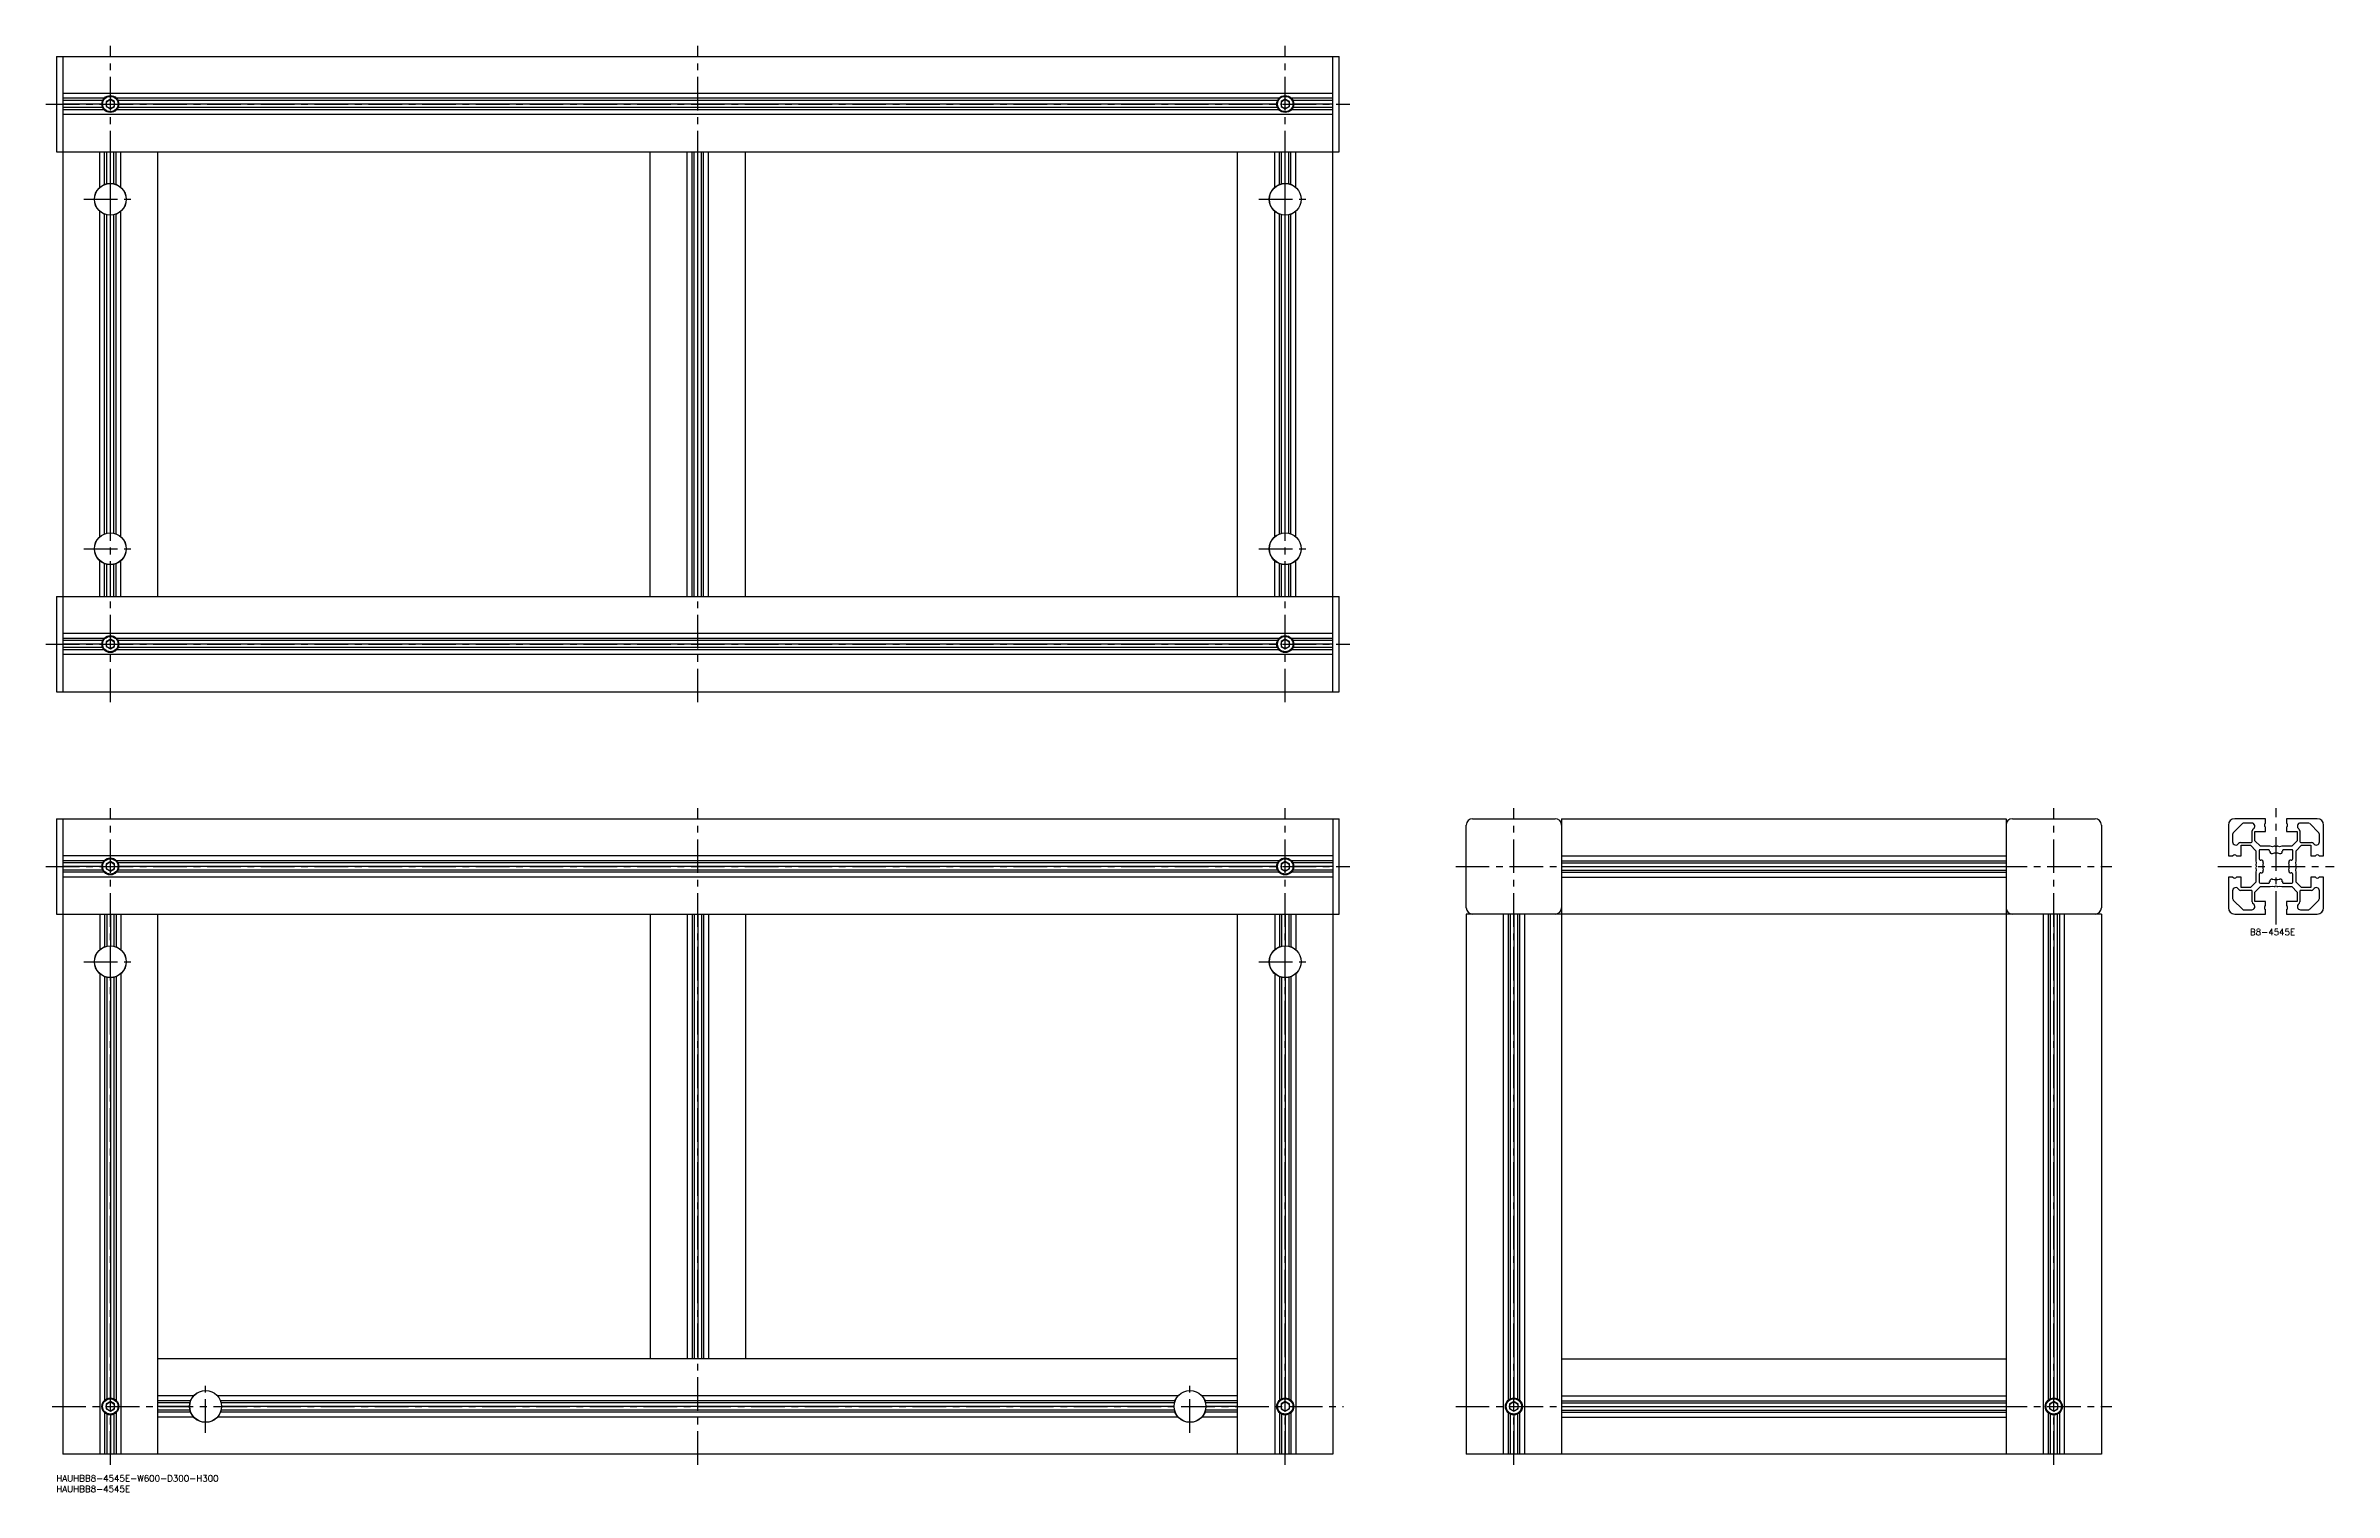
# Model space of a CAD drawing. Extents: x -5 to 1076, y -8 to 675.
import ezdxf

# ---------------------------------------------------------------- set-up
doc = ezdxf.new("R2010")
doc.units = 0
doc.header["$LTSCALE"] = 0.5
doc.linetypes.add('CENTER', pattern=[50.8, 31.75, -6.35, 6.35, -6.35])
for name, color, linetype in [('MSM_CENTER', 1, 'CENTER'), ('MSM_CONTINUOUS', 7, 'CONTINUOUS'), ('MSM_NARROW', 5, 'CONTINUOUS'), ('MSM_PART_NUMBER', 7, 'CONTINUOUS')]:
    doc.layers.add(name, color=color, linetype=linetype)
doc.styles.get("Standard").update_dxf_attribs({"font": 'txt.shx', "height": 3, "bigfont": 'bigfont.shx'})

# ---------------------------------------------------------------- blocks, each defined once
blk = doc.blocks.new('*U8')
at = {"layer": 'MSM_PART_NUMBER'}
blk.add_text('HAUHBB8-4545E-W600-D300-H300', height=3, dxfattribs=at).set_placement((0, -3))
blk = doc.blocks.new('*U9')
at = {"layer": 'MSM_PART_NUMBER'}
blk.add_text('HAUHBB8-4545E', height=3, dxfattribs=at).set_placement((0, -8))
blk = doc.blocks.new('*U10')
at = {"layer": 'MSM_PART_NUMBER'}
blk.add_text('B8-4545E', height=3, dxfattribs=at).set_placement((1036.2, 255))

msp = doc.modelspace()

# ---------------------------------------------------------------- linework, layer by layer
at = {"layer": 'MSM_CENTER'}
for p, q in [((25.5, 365), (25.5, 675)), ((303, 365), (303, 675)), ((580.5, 365), (580.5, 675)), ((-5, 647.5), (611, 647.5)), ((13, 602.5), (38.1, 602.5)), ((568, 602.5), (593.1, 602.5)), ((13, 437.5), (38.1, 437.5)), ((568, 437.5), (593.1, 437.5)), ((-5, 392.5), (611, 392.5)), ((25.5, 5), (25.5, 315)), ((303, 5), (303, 315)), ((580.5, 5), (580.5, 315)), ((688.5, 5), (688.5, 315)), ((943.5, 5), (943.5, 315)), ((1048.5, 260), (1048.5, 315)), ((-5, 287.5), (611, 287.5)), ((661, 287.5), (971, 287.5)), ((1021, 287.5), (1076, 287.5)), ((13, 242.5), (38.1, 242.5)), ((568, 242.5), (593.1, 242.5)), ((70.5, 20), (70.5, 45)), ((535.5, 20), (535.5, 45)), ((-2, 32.5), (608, 32.5)), ((661, 32.5), (971, 32.5))]:
    msp.add_line(p, q, dxfattribs=at)
at = {"layer": 'MSM_CONTINUOUS'}
for p, q in [((0, 670), (606, 670)), ((0, 670), (0, 625)), ((3, 670), (3, 370)), ((603, 370), (603, 670)), ((606, 625), (606, 670)), ((603, 652.5), (3, 652.5)), ((22.5, 650.2), (3, 650.2)), ((21.9, 649.2), (3, 649.2)), ((25.5, 649.8), (23.5, 648.7)), ((23.5, 648.7), (23.5, 646.3)), ((27.5, 648.7), (25.5, 649.8)), ((27.5, 646.3), (27.5, 648.7)), ((577.5, 650.2), (28.5, 650.2)), ((576.9, 649.2), (29.1, 649.2)), ((580.5, 649.8), (578.5, 648.7)), ((578.5, 648.7), (578.5, 646.3)), ((582.5, 648.7), (580.5, 649.8)), ((582.5, 646.3), (582.5, 648.7)), ((603, 650.2), (583.5, 650.2)), ((603, 649.2), (584.1, 649.2)), ((21.5, 647.5), (3, 647.5)), ((21.9, 645.8), (3, 645.8)), ((22.5, 644.8), (3, 644.8)), ((603, 642.5), (3, 642.5)), ((23.5, 646.3), (25.5, 645.2)), ((25.5, 645.2), (27.5, 646.3)), ((577.5, 644.8), (28.5, 644.8)), ((576.9, 645.8), (29.1, 645.8)), ((576.5, 647.5), (29.5, 647.5)), ((578.5, 646.3), (580.5, 645.2)), ((580.5, 645.2), (582.5, 646.3)), ((603, 644.8), (583.5, 644.8)), ((603, 645.8), (584.1, 645.8)), ((603, 647.5), (584.5, 647.5)), ((0, 625), (606, 625)), ((20.5, 608.2), (20.5, 625)), ((22.8, 609.6), (22.8, 625)), ((23.8, 609.9), (23.8, 625)), ((25.5, 610), (25.5, 625)), ((27.2, 609.9), (27.2, 625)), ((28.2, 609.6), (28.2, 625)), ((30.5, 608.2), (30.5, 625)), ((48, 415), (48, 625)), ((280.5, 415), (280.5, 625)), ((298, 415), (298, 625)), ((300.3, 415), (300.3, 625)), ((301.3, 415), (301.3, 625)), ((303, 415), (303, 625)), ((304.7, 415), (304.7, 625)), ((305.7, 415), (305.7, 625)), ((308, 415), (308, 625)), ((325.5, 415), (325.5, 625)), ((558, 415), (558, 625)), ((575.5, 608.2), (575.5, 625)), ((577.8, 609.6), (577.8, 625)), ((578.8, 609.9), (578.8, 625)), ((580.5, 610), (580.5, 625)), ((582.2, 609.9), (582.2, 625)), ((583.2, 609.6), (583.2, 625)), ((585.5, 608.2), (585.5, 625)), ((22.5, 609.4), (22.5, 609.4)), ((28.5, 609.4), (28.5, 609.4)), ((577.5, 609.4), (577.5, 609.4)), ((583.5, 609.4), (583.5, 609.4)), ((20.5, 443.2), (20.5, 596.8)), ((22.8, 444.6), (22.8, 595.4)), ((23.8, 444.9), (23.8, 595.1)), ((25.5, 445), (25.5, 595)), ((27.2, 444.9), (27.2, 595.1)), ((28.2, 444.6), (28.2, 595.4)), ((30.5, 443.2), (30.5, 596.8)), ((575.5, 443.2), (575.5, 596.8)), ((577.8, 444.6), (577.8, 595.4)), ((578.8, 444.9), (578.8, 595.1)), ((580.5, 445), (580.5, 595)), ((582.2, 444.9), (582.2, 595.1)), ((583.2, 444.6), (583.2, 595.4)), ((585.5, 443.2), (585.5, 596.8)), ((20.5, 415), (20.5, 431.8)), ((22.5, 430.6), (22.5, 430.6)), ((22.8, 415), (22.8, 430.4)), ((23.8, 415), (23.8, 430.1)), ((25.5, 415), (25.5, 430)), ((27.2, 415), (27.2, 430.1)), ((28.2, 415), (28.2, 430.4)), ((28.5, 430.6), (28.5, 430.6)), ((30.5, 415), (30.5, 431.8)), ((575.5, 415), (575.5, 431.8)), ((577.5, 430.6), (577.5, 430.6)), ((577.8, 415), (577.8, 430.4)), ((578.8, 415), (578.8, 430.1)), ((580.5, 415), (580.5, 430)), ((582.2, 415), (582.2, 430.1)), ((583.2, 415), (583.2, 430.4)), ((583.5, 430.6), (583.5, 430.6)), ((585.5, 415), (585.5, 431.8)), ((0, 415), (606, 415)), ((0, 415), (0, 370)), ((606, 370), (606, 415)), ((603, 397.5), (3, 397.5)), ((22.5, 395.2), (3, 395.2)), ((21.9, 394.2), (3, 394.2)), ((21.5, 392.5), (3, 392.5)), ((21.9, 390.8), (3, 390.8)), ((22.5, 389.8), (3, 389.8)), ((25.5, 394.8), (23.5, 393.7)), ((23.5, 393.7), (23.5, 391.3)), ((23.5, 391.3), (25.5, 390.2)), ((27.5, 393.7), (25.5, 394.8)), ((25.5, 390.2), (27.5, 391.3)), ((27.5, 391.3), (27.5, 393.7)), ((577.5, 395.2), (28.5, 395.2)), ((577.5, 389.8), (28.5, 389.8)), ((576.9, 394.2), (29.1, 394.2)), ((576.9, 390.8), (29.1, 390.8)), ((576.5, 392.5), (29.5, 392.5)), ((580.5, 394.8), (578.5, 393.7)), ((578.5, 393.7), (578.5, 391.3)), ((578.5, 391.3), (580.5, 390.2)), ((582.5, 393.7), (580.5, 394.8)), ((580.5, 390.2), (582.5, 391.3)), ((582.5, 391.3), (582.5, 393.7)), ((603, 395.2), (583.5, 395.2)), ((603, 389.8), (583.5, 389.8)), ((603, 394.2), (584.1, 394.2)), ((603, 390.8), (584.1, 390.8)), ((603, 392.5), (584.5, 392.5)), ((603, 387.5), (3, 387.5)), ((0, 370), (606, 370)), ((0, 310), (0, 265)), ((0, 310), (606, 310)), ((3, 310), (3, 10)), ((603, 310), (603, 10)), ((606, 265), (606, 310)), ((666, 268), (666, 307)), ((669, 310), (708, 310)), ((711, 310), (711, 10)), ((711, 310), (921, 310)), ((921, 310), (921, 10)), ((924, 310), (963, 310)), ((966, 307), (966, 268)), ((1026, 307), (1026, 292.5)), ((1032.6, 307.7), (1028.3, 303.4)), ((1043.5, 310), (1029, 310)), ((1037, 308), (1033.4, 308)), ((1037.2, 299.3), (1037.2, 304.3)), ((1038.5, 299.6), (1038.5, 304)), ((1038.5, 304), (1043.5, 304)), ((1043.5, 307.9), (1043.5, 310)), ((1043.5, 304), (1043.5, 306.1)), ((1068, 310), (1053.5, 310)), ((1053.5, 310), (1053.5, 307.9)), ((1053.5, 306.1), (1053.5, 304)), ((1053.5, 304), (1058.5, 304)), ((1058.5, 304), (1058.5, 299.6)), ((1059.8, 304.3), (1059.8, 299.3)), ((1063.6, 308), (1060.1, 308)), ((1068.7, 303.4), (1064.4, 307.7)), ((1071, 292.5), (1071, 307)), ((603, 292.5), (3, 292.5)), ((711, 292.5), (921, 292.5)), ((1026, 292.5), (1028.1, 292.5)), ((1028, 302.6), (1028, 299.1)), ((1029.9, 292.5), (1032, 292.5)), ((1031.7, 298.8), (1036.7, 298.8)), ((1032, 292.5), (1032, 297.5)), ((1032, 297.5), (1036.4, 297.5)), ((1036.4, 297.5), (1039, 294.9)), ((1041.1, 297), (1038.5, 299.6)), ((1039, 294.9), (1039, 290.2)), ((1040.6, 294.9), (1040.6, 291.1)), ((1045.8, 297), (1041.1, 297)), ((1044.9, 295.4), (1041.1, 295.4)), ((1046.8, 296.8), (1045.8, 297)), ((1047.7, 297), (1046.8, 296.8)), ((1048.5, 296.7), (1048.1, 296.9)), ((1048.9, 296.9), (1048.5, 296.7)), ((1050.2, 296.8), (1049.3, 297)), ((1051.2, 297), (1050.2, 296.8)), ((1055.9, 297), (1051.2, 297)), ((1055.9, 295.4), (1052.1, 295.4)), ((1058.5, 299.6), (1055.9, 297)), ((1056.4, 291.1), (1056.4, 294.9)), ((1058, 294.9), (1060.6, 297.5)), ((1058, 290.2), (1058, 294.9)), ((1060.3, 298.8), (1065.3, 298.8)), ((1060.6, 297.5), (1065, 297.5)), ((1065, 297.5), (1065, 292.5)), ((1065, 292.5), (1067.1, 292.5)), ((1068.9, 292.5), (1071, 292.5)), ((1069, 299.1), (1069, 302.6)), ((22.5, 290.2), (3, 290.2)), ((21.9, 289.2), (3, 289.2)), ((21.5, 287.5), (3, 287.5)), ((21.9, 285.8), (3, 285.8)), ((22.5, 284.8), (3, 284.8)), ((603, 282.5), (3, 282.5)), ((25.5, 289.8), (23.5, 288.7)), ((23.5, 288.7), (23.5, 286.3)), ((23.5, 286.3), (25.5, 285.2)), ((27.5, 288.7), (25.5, 289.8)), ((25.5, 285.2), (27.5, 286.3)), ((27.5, 286.3), (27.5, 288.7)), ((577.5, 290.2), (28.5, 290.2)), ((577.5, 284.8), (28.5, 284.8)), ((576.9, 289.2), (29.1, 289.2)), ((576.9, 285.8), (29.1, 285.8)), ((576.5, 287.5), (29.5, 287.5)), ((580.5, 289.8), (578.5, 288.7)), ((578.5, 288.7), (578.5, 286.3)), ((578.5, 286.3), (580.5, 285.2)), ((582.5, 288.7), (580.5, 289.8)), ((580.5, 285.2), (582.5, 286.3)), ((582.5, 286.3), (582.5, 288.7)), ((603, 290.2), (583.5, 290.2)), ((603, 284.8), (583.5, 284.8)), ((603, 289.2), (584.1, 289.2)), ((603, 285.8), (584.1, 285.8)), ((603, 287.5), (584.5, 287.5)), ((711, 290.2), (921, 290.2)), ((711, 289.2), (921, 289.2)), ((711, 287.5), (921, 287.5)), ((711, 285.8), (921, 285.8)), ((711, 284.8), (921, 284.8)), ((711, 282.5), (921, 282.5)), ((1028.1, 282.5), (1026, 282.5)), ((1026, 282.5), (1026, 268)), ((1032, 282.5), (1029.9, 282.5)), ((1032, 277.5), (1032, 282.5)), ((1039, 290.2), (1039.2, 289.2)), ((1039.2, 289.2), (1039, 288.3)), ((1039, 286.7), (1039.2, 285.8)), ((1039.2, 285.8), (1039, 284.8)), ((1039, 284.8), (1039, 280.1)), ((1039.1, 287.9), (1039.3, 287.5)), ((1039.3, 287.5), (1039.1, 287.1)), ((1040.6, 283.9), (1040.6, 280.1)), ((1056.4, 280.1), (1056.4, 283.9)), ((1057.7, 287.5), (1057.9, 287.9)), ((1057.9, 287.1), (1057.7, 287.5)), ((1057.8, 289.2), (1058, 290.2)), ((1058, 288.3), (1057.8, 289.2)), ((1057.8, 285.8), (1058, 286.7)), ((1058, 284.8), (1057.8, 285.8)), ((1058, 280.1), (1058, 284.8)), ((1067.1, 282.5), (1065, 282.5)), ((1065, 282.5), (1065, 277.5)), ((1071, 282.5), (1068.9, 282.5)), ((1071, 268), (1071, 282.5)), ((1028, 276), (1028, 272.4)), ((1028.3, 271.6), (1032.6, 267.3)), ((1036.7, 276.2), (1031.7, 276.2)), ((1036.4, 277.5), (1032, 277.5)), ((1039, 280.1), (1036.4, 277.5)), ((1037.2, 270.7), (1037.2, 275.7)), ((1038.5, 275.4), (1041.1, 278)), ((1038.5, 271), (1038.5, 275.4)), ((1043.5, 271), (1038.5, 271)), ((1041.1, 279.6), (1044.9, 279.6)), ((1041.1, 278), (1045.8, 278)), ((1043.5, 268.9), (1043.5, 271)), ((1045.8, 278), (1046.8, 278.2)), ((1046.8, 278.2), (1047.7, 278)), ((1048.1, 278.1), (1048.5, 278.3)), ((1048.5, 278.3), (1048.9, 278.1)), ((1049.3, 278), (1050.2, 278.2)), ((1050.2, 278.2), (1051.2, 278)), ((1051.2, 278), (1055.9, 278)), ((1052.1, 279.6), (1055.9, 279.6)), ((1058.5, 271), (1053.5, 271)), ((1053.5, 271), (1053.5, 268.9)), ((1055.9, 278), (1058.5, 275.4)), ((1060.6, 277.5), (1058, 280.1)), ((1058.5, 275.4), (1058.5, 271)), ((1059.8, 275.7), (1059.8, 270.7)), ((1065.3, 276.2), (1060.3, 276.2)), ((1065, 277.5), (1060.6, 277.5)), ((1064.4, 267.3), (1068.7, 271.6)), ((1069, 272.4), (1069, 276)), ((0, 265), (606, 265)), ((20.5, 265), (20.5, 248.2)), ((22.8, 265), (22.8, 249.6)), ((23.8, 265), (23.8, 249.9)), ((25.5, 265), (25.5, 250)), ((27.2, 265), (27.2, 249.9)), ((28.2, 265), (28.2, 249.6)), ((30.5, 265), (30.5, 248.2)), ((48, 10), (48, 265)), ((280.5, 265), (280.5, 55)), ((298, 265), (298, 55)), ((300.3, 265), (300.3, 55)), ((301.3, 265), (301.3, 55)), ((303, 265), (303, 55)), ((304.7, 265), (304.7, 55)), ((305.7, 265), (305.7, 55)), ((308, 265), (308, 55)), ((325.5, 265), (325.5, 55)), ((558, 10), (558, 265)), ((575.5, 265), (575.5, 248.2)), ((577.8, 265), (577.8, 249.6)), ((578.8, 265), (578.8, 249.9)), ((580.5, 265), (580.5, 250)), ((582.2, 265), (582.2, 249.9)), ((583.2, 265), (583.2, 249.6)), ((585.5, 265), (585.5, 248.2)), ((966, 265), (666, 265)), ((666, 265), (666, 10)), ((683.5, 265), (683.5, 10)), ((685.8, 265), (685.8, 35.5)), ((686.8, 265), (686.8, 36.1)), ((688.5, 265), (688.5, 36.5)), ((690.2, 265), (690.2, 36.1)), ((691.2, 265), (691.2, 35.5)), ((693.5, 265), (693.5, 10)), ((938.5, 265), (938.5, 10)), ((940.8, 265), (940.8, 35.5)), ((941.8, 265), (941.8, 36.1)), ((943.5, 265), (943.5, 36.5)), ((945.2, 265), (945.2, 36.1)), ((946.2, 265), (946.2, 35.5)), ((948.5, 265), (948.5, 10)), ((966, 265), (966, 10)), ((1029, 265), (1043.5, 265)), ((1033.4, 267), (1037, 267)), ((1043.5, 265), (1043.5, 267.1)), ((1053.5, 267.1), (1053.5, 265)), ((1053.5, 265), (1068, 265)), ((1060.1, 267), (1063.6, 267)), ((22.5, 249.4), (22.5, 249.4)), ((28.5, 249.4), (28.5, 249.4)), ((577.5, 249.4), (577.5, 249.4)), ((583.5, 249.4), (583.5, 249.4)), ((20.5, 236.8), (20.5, 10)), ((22.8, 235.4), (22.8, 35.5)), ((23.8, 235.1), (23.8, 36.1)), ((25.5, 235), (25.5, 36.5)), ((27.2, 235.1), (27.2, 36.1)), ((28.2, 235.4), (28.2, 35.5)), ((30.5, 236.8), (30.5, 10)), ((575.5, 236.8), (575.5, 10)), ((577.8, 235.4), (577.8, 35.5)), ((578.8, 235.1), (578.8, 36.1)), ((580.5, 235), (580.5, 36.5)), ((582.2, 235.1), (582.2, 36.1)), ((583.2, 235.4), (583.2, 35.5)), ((585.5, 236.8), (585.5, 10)), ((558, 55), (48, 55)), ((711, 55), (921, 55)), ((25.5, 34.8), (23.5, 33.7)), ((23.5, 33.7), (23.5, 31.3)), ((27.5, 33.7), (25.5, 34.8)), ((27.5, 31.3), (27.5, 33.7)), ((64.8, 37.5), (48, 37.5)), ((63.4, 35.2), (48, 35.2)), ((63.1, 34.2), (48, 34.2)), ((63, 32.5), (48, 32.5)), ((63.6, 35.5), (63.6, 35.5)), ((529.8, 37.5), (76.2, 37.5)), ((528.4, 35.2), (77.6, 35.2)), ((528.1, 34.2), (77.9, 34.2)), ((528, 32.5), (78.1, 32.5)), ((558, 37.5), (541.2, 37.5)), ((542.4, 35.5), (542.4, 35.5)), ((558, 35.2), (542.6, 35.2)), ((558, 34.2), (542.9, 34.2)), ((558, 32.5), (543.1, 32.5)), ((580.5, 34.8), (578.5, 33.7)), ((578.5, 33.7), (578.5, 31.3)), ((582.5, 33.7), (580.5, 34.8)), ((582.5, 31.3), (582.5, 33.7)), ((688.5, 34.8), (686.5, 33.7)), ((686.5, 33.7), (686.5, 31.3)), ((690.5, 33.7), (688.5, 34.8)), ((690.5, 31.3), (690.5, 33.7)), ((711, 37.5), (921, 37.5)), ((711, 35.2), (921, 35.2)), ((711, 34.2), (921, 34.2)), ((711, 32.5), (921, 32.5)), ((943.5, 34.8), (941.5, 33.7)), ((941.5, 33.7), (941.5, 31.3)), ((945.5, 33.7), (943.5, 34.8)), ((945.5, 31.3), (945.5, 33.7)), ((22.8, 29.5), (22.8, 10)), ((23.5, 31.3), (25.5, 30.2)), ((23.8, 28.9), (23.8, 10)), ((25.5, 30.2), (27.5, 31.3)), ((25.5, 28.5), (25.5, 10)), ((27.2, 28.9), (27.2, 10)), ((28.2, 29.5), (28.2, 10)), ((63.1, 30.8), (48, 30.8)), ((63.4, 29.8), (48, 29.8)), ((64.8, 27.5), (48, 27.5)), ((63.6, 29.5), (63.6, 29.5)), ((529.8, 27.5), (76.2, 27.5)), ((528.4, 29.8), (77.6, 29.8)), ((528.1, 30.8), (77.9, 30.8)), ((558, 27.5), (541.2, 27.5)), ((542.4, 29.5), (542.4, 29.5)), ((558, 29.8), (542.6, 29.8)), ((558, 30.8), (542.9, 30.8)), ((577.8, 29.5), (577.8, 10)), ((578.5, 31.3), (580.5, 30.2)), ((578.8, 28.9), (578.8, 10)), ((580.5, 30.2), (582.5, 31.3)), ((580.5, 28.5), (580.5, 10)), ((582.2, 28.9), (582.2, 10)), ((583.2, 29.5), (583.2, 10)), ((685.8, 29.5), (685.8, 10)), ((686.5, 31.3), (688.5, 30.2)), ((686.8, 28.9), (686.8, 10)), ((688.5, 30.2), (690.5, 31.3)), ((688.5, 28.5), (688.5, 10)), ((690.2, 28.9), (690.2, 10)), ((691.2, 29.5), (691.2, 10)), ((711, 30.8), (921, 30.8)), ((711, 29.8), (921, 29.8)), ((711, 27.5), (921, 27.5)), ((940.8, 29.5), (940.8, 10)), ((941.5, 31.3), (943.5, 30.2)), ((941.8, 28.9), (941.8, 10)), ((943.5, 30.2), (945.5, 31.3)), ((943.5, 28.5), (943.5, 10)), ((945.2, 28.9), (945.2, 10)), ((946.2, 29.5), (946.2, 10)), ((603, 10), (3, 10)), ((966, 10), (666, 10))]:
    msp.add_line(p, q, dxfattribs=at)
for centre, radius in [((25.5, 647.5), 4), ((25.5, 647.5), 3.63), ((25.5, 647.5), 2), ((580.5, 647.5), 4), ((580.5, 647.5), 3.63), ((580.5, 647.5), 2), ((25.5, 602.5), 7.5), ((25.5, 602.5), 7.55), ((580.5, 602.5), 7.5), ((580.5, 602.5), 7.55), ((25.5, 437.5), 7.5), ((25.5, 437.5), 7.55), ((580.5, 437.5), 7.5), ((580.5, 437.5), 7.55), ((25.5, 392.5), 4), ((25.5, 392.5), 3.63), ((25.5, 392.5), 2), ((580.5, 392.5), 4), ((580.5, 392.5), 3.63), ((580.5, 392.5), 2), ((25.5, 287.5), 4), ((25.5, 287.5), 3.63), ((25.5, 287.5), 2), ((580.5, 287.5), 4), ((580.5, 287.5), 3.63), ((580.5, 287.5), 2), ((25.5, 242.5), 7.5), ((25.5, 242.5), 7.55), ((580.5, 242.5), 7.5), ((580.5, 242.5), 7.55), ((25.5, 32.5), 4), ((25.5, 32.5), 3.63), ((25.5, 32.5), 2), ((70.5, 32.5), 7.5), ((70.5, 32.5), 7.55), ((535.5, 32.5), 7.5), ((535.5, 32.5), 7.55), ((580.5, 32.5), 4), ((580.5, 32.5), 3.63), ((580.5, 32.5), 2), ((688.5, 32.5), 4), ((688.5, 32.5), 3.63), ((688.5, 32.5), 2), ((943.5, 32.5), 4), ((943.5, 32.5), 3.63), ((943.5, 32.5), 2)]:
    msp.add_circle(centre, radius, dxfattribs=at)
for centre, radius, start, end in [((669, 307), 3, 90, 180), ((708, 307), 3, 0, 90), ((924, 307), 3, 90, 180), ((963, 307), 3, 0, 90), ((1029, 307), 3, 90, 180), ((1029, 302.6), 1, 135, 180), ((1033.4, 307), 1, 90, 135), ((1037, 306.5), 1.5, 300, 90), ((1038.2, 304.3), 1, 120, 180), ((1044, 307), 1, 120, 240), ((1053, 307), 1, 300, 60), ((1060.1, 306.5), 1.5, 90, 240), ((1058.8, 304.3), 1, 0, 60), ((1063.6, 307), 1, 45, 90), ((1068, 307), 3, 0, 90), ((1068, 302.6), 1, 0, 45), ((1029.5, 299.1), 1.5, 180, 330), ((1029, 292), 1, 30, 150), ((1031.7, 297.8), 1, 90, 150), ((1036.7, 299.3), 0.5, 270, 0), ((1041.1, 294.9), 0.5, 90, 180), ((1044.9, 294.8), 0.6, 347.6563, 90), ((1046.5, 294.5), 1, 167.6563, 286.3177), ((1048.5, 287.5), 6.25, 73.6823, 106.3177), ((1047.8, 296.5), 0.5, 60, 102), ((1049.2, 296.5), 0.5, 78, 120), ((1050.5, 294.5), 1, 253.6823, 12.3437), ((1052.1, 294.8), 0.6, 90, 192.3437), ((1055.9, 294.9), 0.5, 0, 90), ((1060.3, 299.3), 0.5, 180, 270), ((1065.3, 297.8), 1, 30, 90), ((1067.5, 299.1), 1.5, 210, 0), ((1068, 292), 1, 30, 150), ((1029, 283), 1, 210, 330), ((1039.5, 288.2), 0.5, 168, 210), ((1039.5, 286.8), 0.5, 150, 192), ((1041.2, 291.1), 0.6, 180, 282.3437), ((1041.2, 283.9), 0.6, 77.6563, 180), ((1041.5, 289.5), 1, 343.6823, 102.3437), ((1041.5, 285.5), 1, 257.6563, 16.3177), ((1048.5, 287.5), 6.25, 163.6823, 196.3177), ((1046.5, 280.5), 1, 73.6823, 192.3437), ((1048.5, 287.5), 6.25, 253.6823, 286.3177), ((1050.5, 280.5), 1, 347.6563, 106.3177), ((1055.5, 289.5), 1, 77.6563, 196.3177), ((1048.5, 287.5), 6.25, 343.6823, 16.3177), ((1055.5, 285.5), 1, 163.6823, 282.3437), ((1055.8, 291.1), 0.6, 257.6563, 0), ((1055.8, 283.9), 0.6, 0, 102.3437), ((1057.5, 288.2), 0.5, 330, 12), ((1057.5, 286.8), 0.5, 348, 30), ((1068, 283), 1, 210, 330), ((1029.5, 276), 1.5, 30, 180), ((1029, 272.4), 1, 180, 225), ((1031.7, 277.2), 1, 210, 270), ((1036.7, 275.7), 0.5, 0, 90), ((1038.2, 270.7), 1, 180, 240), ((1041.1, 280.1), 0.5, 180, 270), ((1044.9, 280.2), 0.6, 270, 12.3437), ((1047.8, 278.5), 0.5, 258, 300), ((1049.2, 278.5), 0.5, 240, 282), ((1052.1, 280.2), 0.6, 167.6563, 270), ((1055.9, 280.1), 0.5, 270, 0), ((1058.8, 270.7), 1, 300, 0), ((1060.3, 275.7), 0.5, 90, 180), ((1065.3, 277.2), 1, 270, 330), ((1067.5, 276), 1.5, 0, 150), ((1068, 272.4), 1, 315, 0), ((669, 268), 3, 180, 270), ((708, 268), 3, 270, 0), ((924, 268), 3, 180, 270), ((963, 268), 3, 270, 0), ((1029, 268), 3, 180, 270), ((1033.4, 268), 1, 225, 270), ((1037, 268.5), 1.5, 270, 60), ((1044, 268), 1, 120, 240), ((1053, 268), 1, 300, 60), ((1060.1, 268.5), 1.5, 120, 270), ((1063.6, 268), 1, 270, 315), ((1068, 268), 3, 270, 0)]:
    msp.add_arc(centre, radius, start, end, dxfattribs=at)
at = {"layer": 'MSM_NARROW'}
for p, q in [((23, 609.6), (23, 609.6)), ((28, 609.6), (28, 609.6)), ((578, 609.6), (578, 609.6)), ((583, 609.6), (583, 609.6)), ((23, 430.4), (23, 430.4)), ((28, 430.4), (28, 430.4)), ((578, 430.4), (578, 430.4)), ((583, 430.4), (583, 430.4)), ((23, 249.6), (23, 249.6)), ((28, 249.6), (28, 249.6)), ((578, 249.6), (578, 249.6)), ((583, 249.6), (583, 249.6)), ((63.4, 35), (63.4, 35)), ((542.6, 35), (542.6, 35)), ((63.4, 30), (63.4, 30)), ((542.6, 30), (542.6, 30))]:
    msp.add_line(p, q, dxfattribs=at)

# ---------------------------------------------------------------- block references
at = {"layer": 'MSM_CONTINUOUS'}
for name in ['*U10', '*U8', '*U9']:
    msp.add_blockref(name, (0, 0), dxfattribs=at)

doc.saveas('drawing.dxf')
